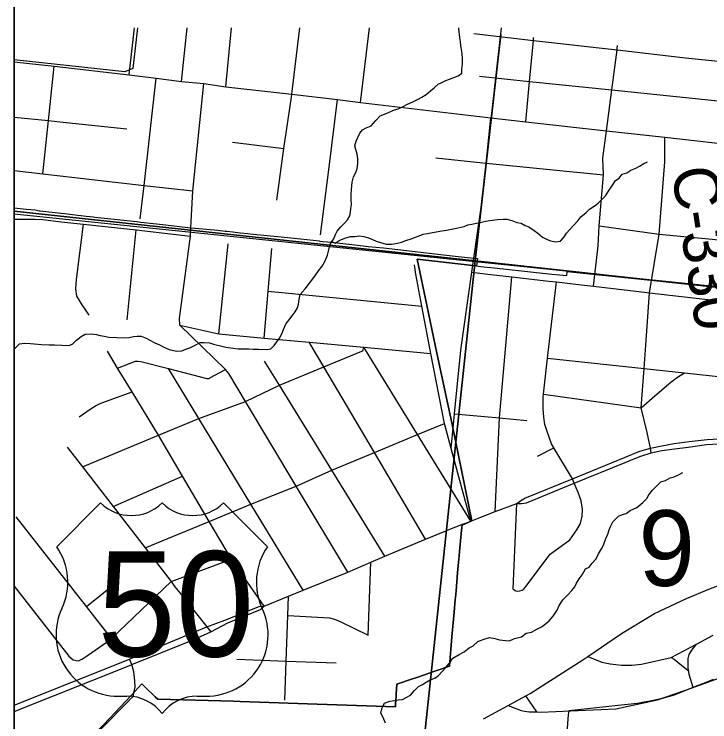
# Model space of a CAD drawing. Extents: x 0 to 34, y 0 to 22.
# Drawn here: x 12.477 to 14.218, y 11.008 to 12.779 of the extents above; entities that cross this region are included whole.
import ezdxf

# ---------------------------------------------------------------- set-up
doc = ezdxf.new("R2010")
doc.units = 0
for name, color, linetype in [('GM_X_Corporation_Text', 7, 'Continuous'), ('GM_X_County_Text', 7, 'Continuous'), ('GM_X_Interstate_Location', 7, 'Continuous'), ('GM_X_Interstate_Route', 7, 'Continuous'), ('GM_X_Rail_Line', 7, 'Continuous'), ('GM_X_Section', 7, 'Continuous'), ('GM_X_State_Route', 7, 'Continuous'), ('GM_X_Unincorporated_Location', 7, 'Continuous'), ('GM_X_US_Shield', 7, 'Continuous'), ('SC_Scratch10', 7, 'Continuous'), ('SH_Data', 7, 'Continuous'), ('SH_Text', 7, 'Continuous')]:
    doc.layers.add(name, color=color, linetype=linetype)

msp = doc.modelspace()

# ---------------------------------------------------------------- linework, layer by layer
at = {"layer": 'GM_X_Corporation_Text'}
for p, q in [((13.5632, 11.4888), (13.6012, 11.5036)), ((12.4767, 11.0338), (12.768, 11.15)), ((12.768, 11.15), (12.7715, 11.1515))]:
    msp.add_line(p, q, dxfattribs=at)
for points in [[(13.7346, 11.5547), (13.7445, 11.5626), (13.7548, 11.5679), (13.874, 11.6165), (14.0042, 11.67), (14.0238, 11.6778), (14.0429, 11.6853), (14.0692, 11.6934), (14.0978, 11.6992), (14.1281, 11.7047), (14.1657, 11.7096), (14.211, 11.7153), (14.2407, 11.7162)], [(13.7346, 11.5547), (13.7461, 11.5547), (13.7591, 11.5568), (13.8783, 11.6054), (14.0062, 11.6577), (14.0258, 11.6655), (14.0449, 11.6731), (14.0712, 11.6812), (14.0973, 11.6872), (14.1294, 11.6916), (14.1632, 11.6956), (14.2098, 11.702), (14.2402, 11.7043), (14.2795, 11.7022), (14.434, 11.6866), (14.5601, 11.6719), (14.574, 11.6623), (14.5961, 11.6595)], [(13.6195, 11.5108), (13.6448, 11.5207), (13.6808, 11.5351), (13.7346, 11.5547)], [(13.6012, 11.5036), (13.6068, 11.5059), (13.6195, 11.5108)], [(12.9509, 11.2255), (12.9689, 11.2335), (13.0115, 11.2563), (13.0935, 11.2896), (13.1025, 11.2974), (13.1637, 11.3229), (13.1998, 11.3379), (13.3119, 11.383), (13.3694, 11.4083), (13.4044, 11.4229), (13.5065, 11.4653), (13.5594, 11.4873), (13.5632, 11.4888)], [(12.7691, 11.1668), (12.9592, 11.2457), (13.0038, 11.2627), (13.0898, 11.2968), (13.1025, 11.2974)], [(12.7715, 11.1515), (12.9167, 11.2102), (12.9509, 11.2255)], [(12.4767, 11.05), (12.7656, 11.1653), (12.7691, 11.1668)]]:
    msp.add_lwpolyline(points, dxfattribs=at)
at = {"layer": 'GM_X_County_Text'}
for points in [[(12.785, 12.7449), (12.774, 12.6436), (12.7539, 12.635), (12.4767, 12.665)], [(16.1151, 11.3544), (16.0246, 11.3833), (15.8221, 11.4993), (15.7149, 11.5927), (15.2921, 11.9184), (15.2304, 11.9627), (15.1482, 11.9832), (14.5755, 12.0621), (12.4767, 12.279)]]:
    msp.add_lwpolyline(points, dxfattribs=at)
at = {"layer": 'GM_X_Interstate_Route'}
for p, q in [((12.8959, 12.6108), (12.9094, 12.7449)), ((13.0063, 12.5979), (13.0204, 12.7449)), ((13.3434, 12.5582), (13.3664, 12.7449)), ((14.1051, 12.4098), (14.105, 12.4713)), ((13.0234, 12.459), (13.152, 12.4429)), ((12.7593, 12.0142), (12.7823, 12.2397)), ((12.989, 11.9795), (13.0126, 12.2048)), ((13.1126, 12.0865), (13.4972, 12.0482)), ((13.8013, 11.8283), (14.0462, 11.7942)), ((13.7862, 11.6734), (13.8271, 11.694)), ((12.7249, 11.5468), (12.8984, 11.6228)), ((13.7255, 11.3401), (13.7346, 11.5547)), ((13.3623, 11.2256), (13.3694, 11.4083)), ((12.6576, 11.2966), (12.7263, 11.3516)), ((13.7847, 11.0331), (13.7573, 11.0733))]:
    msp.add_line(p, q, dxfattribs=at)
for points in [[(13.1337, 12.314), (13.152, 12.4429), (13.1704, 12.5717), (13.1714, 12.579), (13.1917, 12.7449)], [(13.6274, 12.7308), (13.7761, 12.7138), (13.9856, 12.6898), (14.1572, 12.6702), (14.2798, 12.6573), (14.5335, 12.6306), (14.7971, 12.6028), (14.9334, 12.5931), (15.0356, 12.5835)], [(13.757, 12.5097), (13.7665, 12.6111), (13.7761, 12.7138), (13.7767, 12.7206)], [(13.9499, 12.4186), (13.9589, 12.4874), (13.9724, 12.5898), (13.9856, 12.6898), (13.9861, 12.6936), (13.9868, 12.7006)], [(12.5483, 12.3797), (12.5624, 12.5129), (12.5767, 12.6489)], [(12.7923, 12.2668), (12.8017, 12.351), (12.8318, 12.6195)], [(13.6412, 12.624), (13.7665, 12.6111), (13.9724, 12.5898), (14.2948, 12.5565)], [(13.2431, 12.2275), (13.2647, 12.3967), (13.2863, 12.5659)], [(12.4767, 12.5217), (12.5624, 12.5129), (12.5911, 12.5099), (12.7585, 12.4927)], [(13.6225, 12.1337), (13.6454, 12.2955), (13.6578, 12.4067), (13.6603, 12.4297), (13.6693, 12.5201)], [(13.5317, 12.4202), (13.6499, 12.4075), (13.6578, 12.4067), (13.9515, 12.3772)], [(12.4767, 12.3878), (12.5483, 12.3797), (12.8017, 12.351), (12.9238, 12.3372)], [(12.4767, 12.2664), (12.491, 12.2664), (12.5275, 12.2664), (12.5482, 12.2654), (12.5946, 12.2595), (12.6501, 12.2535), (12.7823, 12.2397), (12.9177, 12.224)], [(12.6646, 12.026), (12.6574, 12.0359), (12.6469, 12.0516), (12.6337, 12.074), (12.6311, 12.0924), (12.633, 12.1154), (12.6501, 12.2535)], [(13.1022, 11.9689), (13.1126, 12.0865), (13.122, 12.1926)], [(13.6195, 11.5108), (13.5706, 11.6921), (13.5536, 11.755), (13.5199, 11.9301), (13.4972, 12.0482), (13.4817, 12.1289), (13.4789, 12.1524)], [(13.5706, 11.6921), (13.5764, 11.7522), (13.579, 11.7791), (13.5945, 11.9387), (13.6225, 12.1337)], [(13.6808, 11.5351), (13.6916, 11.7689), (13.722, 12.1222)], [(13.8783, 11.6054), (13.874, 11.6165), (13.8271, 11.694), (13.8217, 11.7038), (13.8095, 11.7376), (13.8052, 11.7526), (13.8025, 11.7704), (13.8003, 11.7924), (13.8005, 11.8214), (13.8013, 11.8283), (13.8117, 11.9186), (13.8336, 12.1092)], [(14.0712, 11.6812), (14.0692, 11.6934), (14.0609, 11.7324), (14.0462, 11.7942), (14.0531, 11.8925), (14.0572, 11.9506), (14.0666, 12.0822)], [(12.8917, 12.0007), (12.989, 11.9795), (13.1022, 11.9689), (13.2152, 11.9584), (13.3516, 11.9458), (13.5199, 11.9301)], [(13.5065, 11.4653), (13.3784, 11.6821), (13.2518, 11.8965), (13.2152, 11.9584)], [(12.6476, 11.6468), (12.838, 11.7256), (12.9389, 11.7673), (13.0557, 11.8104), (13.1408, 11.8507), (13.2518, 11.8965), (13.347, 11.9357), (13.3492, 11.9372), (13.3504, 11.9396), (13.3516, 11.9458)], [(13.6195, 11.5108), (13.4864, 11.727), (13.3516, 11.9458)], [(13.1025, 11.2974), (13.0203, 11.4155), (12.9647, 11.51), (12.8984, 11.6228), (12.838, 11.7256), (12.7719, 11.8339), (12.7354, 11.8938), (12.71, 11.9356)], [(12.7354, 11.8938), (12.7804, 11.9108), (12.7861, 11.9111), (12.794, 11.9102), (12.8628, 11.8926), (12.9591, 11.8679), (12.9637, 11.8678), (12.9667, 11.8695), (13.006, 11.8899)], [(13.4044, 11.4229), (13.272, 11.6378), (13.1408, 11.8507), (13.1035, 11.9112)], [(13.8117, 11.9186), (14.0531, 11.8925), (14.1543, 11.8816), (14.4006, 11.855)], [(13.1998, 11.3379), (13.0689, 11.5533), (12.9389, 11.7673), (12.8628, 11.8926)], [(14.0462, 11.7942), (14.0801, 11.8246), (14.1199, 11.8582), (14.1367, 11.8709), (14.1543, 11.8816)], [(12.6391, 11.7714), (12.6691, 11.7921), (12.6805, 11.7991), (12.692, 11.8046), (12.6958, 11.8065), (12.7719, 11.8339)], [(13.579, 11.7791), (13.6916, 11.7689), (13.7595, 11.7627)], [(12.8048, 11.4434), (12.9647, 11.51), (13.0689, 11.5533), (13.1822, 11.5982), (13.272, 11.6378), (13.3784, 11.6821), (13.4864, 11.727), (13.5536, 11.755)], [(12.6095, 11.6961), (12.6476, 11.6468), (12.7249, 11.5468), (12.8048, 11.4434), (12.87, 11.3592), (12.8788, 11.3465), (12.8913, 11.3309)], [(13.7255, 11.3401), (13.7323, 11.3361), (13.7372, 11.3352), (13.7421, 11.3359), (13.7478, 11.3379), (13.7502, 11.3393), (13.7525, 11.3407), (13.7576, 11.347), (13.8184, 11.4279), (13.867, 11.4639), (13.885, 11.4888), (13.8939, 11.5047), (13.8986, 11.5229), (13.8994, 11.5406), (13.896, 11.5614), (13.8881, 11.5825), (13.8783, 11.6054)], [(12.7206, 11.2165), (12.6576, 11.2966), (12.4814, 11.521)], [(12.4767, 11.3482), (12.6134, 11.1724), (12.6246, 11.1638), (12.6318, 11.1614), (12.6374, 11.1613), (12.6464, 11.1654), (12.6505, 11.1678), (12.6603, 11.1746), (12.7091, 11.2086), (12.7206, 11.2165), (12.87, 11.3592), (13.0203, 11.4155)], [(13.6514, 11.0161), (13.7128, 11.0492), (13.7573, 11.0733), (13.7681, 11.0791), (13.8997, 11.1638), (13.9121, 11.1721), (13.9967, 11.2294), (14.079, 11.2794), (14.1596, 11.3172), (14.2149, 11.3407), (14.2369, 11.3483), (14.2833, 11.3579), (14.2933, 11.36)], [(12.8913, 11.3309), (12.9592, 11.2457), (12.9689, 11.2335)], [(13.154, 11.0629), (13.1577, 11.1605), (13.1619, 11.2747), (13.1637, 11.3229)], [(13.1619, 11.2747), (13.266, 11.2687), (13.2788, 11.2654), (13.2946, 11.2582), (13.3623, 11.2256)], [(13.9121, 11.1721), (13.9474, 11.1574), (13.9681, 11.1533), (13.9967, 11.1503), (14.0228, 11.1501), (14.0469, 11.1523), (14.1208, 11.1693), (14.1843, 11.2029), (14.2261, 11.2253)], [(14.1758, 11.094), (14.1664, 11.127), (14.1652, 11.1341), (14.1637, 11.143), (14.1632, 11.159), (14.1637, 11.1672), (14.1658, 11.1764), (14.1726, 11.1875), (14.1843, 11.2029)], [(13.0338, 11.165), (13.1577, 11.1605), (13.2827, 11.1559)], [(14.1208, 11.1693), (14.1281, 11.1655), (14.1599, 11.1396), (14.1652, 11.1341)], [(13.7128, 11.0492), (13.7453, 11.037), (13.7539, 11.0349), (13.7657, 11.0335), (13.7847, 11.0331), (13.7945, 11.0329), (13.9823, 11.0411), (14.0868, 11.0632), (14.1758, 11.094), (14.1801, 11.0955), (14.2544, 11.1228)]]:
    msp.add_lwpolyline(points, dxfattribs=at)
at = {"layer": 'GM_X_Rail_Line'}
for points in [[(12.4767, 12.295), (12.4843, 12.2942), (12.5069, 12.2917), (12.5182, 12.2905), (12.5295, 12.2893), (12.539, 12.2876), (12.5421, 12.287), (12.5482, 12.2863), (12.5485, 12.2863), (12.5872, 12.2819), (12.5937, 12.2812), (12.6027, 12.2802), (12.623, 12.2779), (12.6569, 12.2742), (12.6666, 12.2731), (12.6753, 12.2721), (12.6787, 12.2717), (12.7272, 12.2662), (12.7833, 12.2601), (12.7927, 12.2591), (12.8022, 12.258), (12.8553, 12.2522), (12.9115, 12.2458), (12.9292, 12.2441), (12.9297, 12.2441), (12.9861, 12.2384), (13.0049, 12.2365), (13.0096, 12.236), (13.0238, 12.2345), (13.0427, 12.2325), (13.0613, 12.2305), (13.0673, 12.2298), (13.1181, 12.2245), (13.137, 12.2226), (13.1935, 12.2168), (13.2407, 12.212), (13.2406, 12.2115), (13.249, 12.2107), (13.2605, 12.2096), (13.2609, 12.2095), (13.3068, 12.2044), (13.3432, 12.2004), (13.3629, 12.1983), (13.4007, 12.1943), (13.58, 12.174), (13.627, 12.1688), (13.6361, 12.1677), (13.6341, 12.1492), (13.6245, 12.1503), (13.4856, 12.1662), (13.5096, 12.0512), (13.5348, 11.9309), (13.5723, 11.7563), (13.6225, 11.5116), (13.5976, 11.5006), (13.5964, 11.4878), (13.5915, 11.4348), (13.5896, 11.4145), (13.5891, 11.4087), (13.589, 11.4077), (13.5866, 11.3809), (13.5826, 11.3361), (13.5811, 11.3195), (13.5807, 11.3148), (13.5778, 11.2828), (13.5723, 11.2212), (13.566, 11.1476), (13.5346, 11.1371), (13.5267, 11.1344), (13.5059, 11.1265), (13.4823, 11.1188), (13.4712, 11.1152), (13.4345, 11.1024), (13.4328, 11.0786), (13.4324, 11.0722), (13.4312, 11.0533), (13.4308, 11.0457), (13.3586, 11.0482), (13.2351, 11.0525), (13.0422, 11.0592), (13.0256, 11.0597), (12.8363, 11.0649), (12.8299, 11.0711), (12.8049, 11.0951), (12.7966, 11.1032), (12.7686, 11.0737), (12.7167, 11.0186), (12.6604, 10.9594)], [(12.6604, 10.9594), (12.7167, 11.0186), (12.7686, 11.0737), (12.7966, 11.1032), (12.8049, 11.0951), (12.8299, 11.0711), (12.8363, 11.0649), (13.0256, 11.0597), (13.0422, 11.0592), (13.2351, 11.0525), (13.3586, 11.0482), (13.4308, 11.0457), (13.4312, 11.0533), (13.4324, 11.0722), (13.4328, 11.0786), (13.4345, 11.1024), (13.4712, 11.1152), (13.4823, 11.1188), (13.5059, 11.1265), (13.5267, 11.1344), (13.5346, 11.1371), (13.566, 11.1476), (13.566, 11.1479), (13.5723, 11.2212), (13.5778, 11.2828), (13.5807, 11.3148), (13.5811, 11.3195), (13.5826, 11.3361), (13.5866, 11.3809), (13.589, 11.4077), (13.5891, 11.4087), (13.5896, 11.4145), (13.5915, 11.4348), (13.5964, 11.4878), (13.5976, 11.5006), (13.6225, 11.5116), (13.5723, 11.7563), (13.5348, 11.9309), (13.5096, 12.0512), (13.4856, 12.1662), (13.6245, 12.1503), (13.6341, 12.1492), (13.6438, 12.1482), (13.6784, 12.1445), (13.7838, 12.1332), (13.8224, 12.1291), (13.8411, 12.1271), (13.8598, 12.1251), (13.8609, 12.1354), (14.0776, 12.1125), (14.3786, 12.0807)], [(14.2259, 11.114), (14.2058, 11.1063), (14.1797, 11.0963), (14.1284, 11.0752), (14.1138, 11.0708), (14.0982, 11.0663), (14.0769, 11.0615), (14.0537, 11.0572), (14.0365, 11.0544), (13.988, 11.0488), (13.8647, 11.0356), (13.8636, 11.0258), (13.8597, 10.9815)]]:
    msp.add_lwpolyline(points, dxfattribs=at)
at = {"layer": 'GM_X_Section'}
for points in [[(12.9757, 11.9536), (12.9968, 11.9489), (13.0066, 11.9463), (13.0247, 11.9432), (13.0375, 11.9419), (13.0482, 11.9415), (13.0641, 11.9416), (13.0748, 11.9411), (13.0884, 11.9413), (13.1097, 11.9404), (13.1189, 11.9416), (13.1276, 11.9504), (13.1404, 11.9681), (13.1462, 11.9792), (13.1504, 11.9905), (13.157, 12.0039), (13.1642, 12.0135), (13.1723, 12.0245), (13.1803, 12.0341), (13.186, 12.0445), (13.1886, 12.0535), (13.1899, 12.0656), (13.1926, 12.0777), (13.2053, 12.0916), (13.2158, 12.1064), (13.2238, 12.1174), (13.231, 12.1263), (13.2383, 12.1374), (13.2479, 12.1491), (13.2552, 12.1617), (13.2611, 12.176), (13.2638, 12.1865), (13.2657, 12.1971), (13.2692, 12.2068), (13.2764, 12.2171), (13.2798, 12.2261), (13.2855, 12.2365), (13.2943, 12.2468), (13.303, 12.2556), (13.3109, 12.2644), (13.3167, 12.2748), (13.3186, 12.2838), (13.3197, 12.2929), (13.3208, 12.3027), (13.3205, 12.3149), (13.3204, 12.3294), (13.3219, 12.3498), (13.323, 12.3589), (13.3259, 12.3725), (13.3324, 12.3844), (13.335, 12.3934), (13.337, 12.4055), (13.3368, 12.4176), (13.3349, 12.4291), (13.3316, 12.4407), (13.3297, 12.4499), (13.3324, 12.4619), (13.3415, 12.4813), (13.3487, 12.4901), (13.358, 12.4951), (13.3704, 12.4999), (13.3816, 12.5131), (13.3927, 12.5248), (13.4081, 12.531), (13.4282, 12.5401), (13.4374, 12.5427), (13.4483, 12.5476), (13.4607, 12.5539), (13.4746, 12.5602), (13.4878, 12.5665), (13.4971, 12.5714), (13.508, 12.5786), (13.5183, 12.5873), (13.5277, 12.5952), (13.5379, 12.6039), (13.5472, 12.6081), (13.5573, 12.613), (13.5665, 12.6164), (13.5773, 12.6205), (13.5882, 12.6254), (13.5975, 12.6319), (13.5972, 12.6418), (13.5985, 12.6554), (13.599, 12.6698), (13.5974, 12.6866), (13.5949, 12.7004), (13.5938, 12.7111), (13.5919, 12.7211), (13.5897, 12.7424), (13.5894, 12.7449)], [(13.2715, 12.2102), (13.2798, 12.2064), (13.2899, 12.2128), (13.3046, 12.219), (13.3184, 12.223), (13.3291, 12.2233), (13.3413, 12.2243), (13.3519, 12.2231), (13.3631, 12.2196), (13.3736, 12.2154), (13.3826, 12.2112), (13.4081, 12.2041), (13.421, 12.2035), (13.4363, 12.2059), (13.4463, 12.2086), (13.4571, 12.2127), (13.4702, 12.2174), (13.481, 12.2216), (13.4903, 12.225), (13.5003, 12.2284), (13.511, 12.2302), (13.524, 12.2327), (13.547, 12.2371), (13.5585, 12.2389), (13.5883, 12.2445), (13.6029, 12.2484), (13.6122, 12.2518), (13.6221, 12.2537), (13.6337, 12.2563), (13.6428, 12.2582), (13.6559, 12.2614), (13.6674, 12.2632), (13.6865, 12.2655), (13.7002, 12.2664), (13.7093, 12.2661), (13.7221, 12.2632), (13.7348, 12.2582), (13.7454, 12.2562), (13.7558, 12.2504), (13.7648, 12.247), (13.7781, 12.2381), (13.7877, 12.2316), (13.7987, 12.2213), (13.8092, 12.2163), (13.8189, 12.2121), (13.8325, 12.21), (13.8439, 12.211), (13.8535, 12.222), (13.8591, 12.2309), (13.8671, 12.2405), (13.887, 12.2625), (13.895, 12.272), (13.9083, 12.2829), (13.917, 12.2916), (13.9279, 12.2988), (13.9381, 12.3067), (13.9476, 12.3155), (13.9563, 12.325), (13.966, 12.339), (13.9741, 12.3516), (13.9814, 12.3627), (13.9908, 12.3692), (13.9987, 12.3787), (14.0103, 12.382), (14.0204, 12.3892), (14.0328, 12.394), (14.0421, 12.399), (14.0522, 12.4054), (14.0615, 12.4096)], [(12.4767, 11.941), (12.49, 11.954), (12.5023, 11.9558), (12.5174, 11.9552), (12.5265, 11.954), (12.5455, 11.9525), (12.5652, 11.9517), (12.5781, 11.9519), (12.6145, 11.9504), (12.6238, 11.9546), (12.6325, 11.9633), (12.6443, 11.9727), (12.6544, 11.9784), (12.6696, 11.9793), (12.6825, 11.978), (12.6923, 11.9753), (12.7021, 11.9734), (12.7134, 11.9714), (12.7536, 11.9697), (12.7643, 11.97), (12.775, 11.9726), (12.7842, 11.9737), (12.7948, 11.9733), (12.8075, 11.9682), (12.8165, 11.9633), (12.8291, 11.9567), (12.8403, 11.9516), (12.85, 11.9467), (12.8649, 11.94), (12.883, 11.9362), (12.896, 11.9364), (12.906, 11.9413), (12.916, 11.9447), (12.93, 11.951), (12.9424, 11.9573), (12.9515, 11.9577), (12.9652, 11.9571), (12.9757, 11.9536)], [(13.9893, 11.5229), (13.9994, 11.5271), (14.0086, 11.5298), (14.0187, 11.5369), (14.035, 11.5446), (14.0499, 11.5569), (14.0602, 11.5671), (14.0651, 11.5761), (14.074, 11.5879), (14.0842, 11.5981), (14.0953, 11.609), (14.1068, 11.6124), (14.1185, 11.6187), (14.1285, 11.6213), (14.1409, 11.6277), (14.1502, 11.6326)], [(13.4057, 11.0051), (13.4002, 11.019), (13.3945, 11.0299), (13.3981, 11.0442), (13.4039, 11.0546), (13.417, 11.0601), (13.4285, 11.0619), (13.4376, 11.063), (13.4483, 11.0641), (13.4592, 11.0698), (13.4685, 11.0747), (13.4781, 11.0857), (13.4884, 11.0967), (13.4984, 11.1016), (13.5078, 11.1073), (13.5179, 11.1137), (13.5295, 11.1178), (13.5389, 11.1242), (13.5563, 11.1433), (13.5659, 11.155), (13.5748, 11.1676), (13.5903, 11.1768), (13.6027, 11.1832), (13.6153, 11.1933), (13.6254, 11.1982), (13.6372, 11.2091), (13.6503, 11.2146), (13.6665, 11.2193), (13.6793, 11.2172), (13.6913, 11.2137), (13.7065, 11.2115), (13.7163, 11.2111), (13.7287, 11.2167), (13.7464, 11.2213), (13.7581, 11.2299), (13.7711, 11.2324), (13.7844, 11.2402), (13.7983, 11.2465), (13.8156, 11.261), (13.8259, 11.2727), (13.8356, 11.2875), (13.8407, 11.2995), (13.8496, 11.3136), (13.8614, 11.3252), (13.8725, 11.3369), (13.8798, 11.3465), (13.8839, 11.3555), (13.8904, 11.3659), (13.8984, 11.3762), (13.9066, 11.391), (13.9159, 11.3952), (13.9231, 11.4056), (13.9334, 11.4165), (13.9392, 11.4285), (13.9466, 11.4411), (13.9515, 11.4508), (13.9575, 11.4672), (13.9624, 11.4777), (13.9659, 11.4889), (13.9701, 11.4987), (13.9751, 11.5091), (13.9893, 11.5229)]]:
    msp.add_lwpolyline(points, dxfattribs=at)
at = {"layer": 'GM_X_State_Route'}
for p, q in [((12.7642, 12.6273), (12.7778, 12.7449)), ((12.9238, 12.3372), (12.9517, 12.6057))]:
    msp.add_line(p, q, dxfattribs=at)
for points in [[(12.4767, 12.6604), (12.5767, 12.6489), (12.7642, 12.6273), (12.8318, 12.6195), (12.8959, 12.6108), (12.9517, 12.6057), (13.0063, 12.5979), (13.1714, 12.579), (13.2863, 12.5659), (13.3434, 12.5582), (13.6693, 12.5201), (13.757, 12.5097), (13.9589, 12.4874), (14.105, 12.4713), (14.3109, 12.4486)], [(12.9177, 12.224), (12.9184, 12.2299), (12.9238, 12.3372)], [(12.8917, 12.0007), (12.8905, 12.0181), (12.9177, 12.224)], [(13.3119, 11.383), (13.1822, 11.5982), (13.0557, 11.8104), (13.0143, 11.8801), (13.006, 11.8899), (12.8917, 12.0007)], [(12.7652, 11.0624), (12.7665, 11.0638), (12.7737, 11.0711), (12.7754, 11.075), (12.7766, 11.0806), (12.7792, 11.0953), (12.779, 11.1105), (12.7766, 11.1333), (12.7715, 11.1515), (12.7656, 11.1653)], [(12.4767, 10.7672), (12.5, 10.7912), (12.6146, 10.9093), (12.6859, 10.9828), (12.687, 10.9839), (12.6926, 10.9895), (12.7652, 11.0624)]]:
    msp.add_lwpolyline(points, dxfattribs=at)
at = {"layer": 'GM_X_Unincorporated_Location'}
for points in [[(15.746, 13.2113), (15.6206, 11.9442), (13.6304, 12.1624), (13.6962, 12.7449)], [(13.6943, 12.7285), (13.6304, 12.1624), (12.4767, 12.2866)], [(12.4767, 12.2866), (13.6304, 12.1624), (13.4319, 10.2995)], [(14.0666, 10.3945), (14.0458, 10.3825), (13.9845, 10.3505), (13.9346, 10.3213), (13.9077, 10.3006), (13.8785, 10.2823), (13.8449, 10.2732), (13.8023, 10.2627), (13.7522, 10.257), (13.658, 10.2476), (13.6011, 10.2428), (13.5739, 10.2434), (13.519, 10.2628), (13.4606, 10.2973), (13.4319, 10.2995), (13.6304, 12.1624), (15.6206, 11.9442)]]:
    msp.add_lwpolyline(points, dxfattribs=at)
at = {"layer": 'GM_X_US_Shield'}
for p, q in [((12.6931, 11.5561), (12.5833, 11.4463)), ((13.1106, 11.4463), (13.0007, 11.5561)), ((12.7371, 11.0727), (12.759, 11.0727)), ((12.9348, 11.0727), (12.9568, 11.0727))]:
    msp.add_line(p, q, dxfattribs=at)
for centre, radius, start, end in [((12.77, 11.6346), 0.1099, 225.573, 314.427), ((12.9238, 11.6346), 0.1099, 225.573, 314.427), ((12.4573, 11.358), 0.1538, 334.5471, 35.0009), ((13.2366, 11.358), 0.1538, 144.9991, 205.4529), ((12.7353, 11.2265), 0.1538, 154.8319, 270.6383), ((12.9585, 11.2265), 0.1538, 269.3617, 25.1681), ((12.759, 10.9629), 0.1099, 36.8699, 90), ((12.9348, 10.9629), 0.1099, 90, 143.1301)]:
    msp.add_arc(centre, radius, start, end, dxfattribs=at)
at = {"layer": 'SC_Scratch10'}
for p, q in [((13.9266, 12.0985), (13.9374, 12.1918)), ((13.6225, 12.1337), (13.6623, 12.1291))]:
    msp.add_line(p, q, dxfattribs=at)
for points in [[(13.9374, 12.1918), (13.9382, 12.1993), (13.9411, 12.2494), (13.9515, 12.3772), (13.9499, 12.4186)], [(14.0666, 12.0822), (14.091, 12.2292), (14.1051, 12.4098)], [(13.9411, 12.2494), (14.091, 12.2292), (14.3473, 12.205), (14.476, 12.1928), (14.4928, 12.1907), (14.7577, 12.1567), (14.769, 12.1553), (14.7767, 12.1543)], [(13.6623, 12.1291), (13.722, 12.1222), (13.815, 12.1114)], [(13.815, 12.1114), (13.8336, 12.1092), (13.8894, 12.1028)], [(13.8894, 12.1028), (13.9266, 12.0985), (14.0466, 12.0845)], [(14.0466, 12.0845), (14.0666, 12.0822), (14.3511, 12.0492)]]:
    msp.add_lwpolyline(points, dxfattribs=at)
at = {"layer": 'SH_Data'}
msp.add_line((12.4767, 14.6808), (12.4767, 7.6808), dxfattribs=at)
at = {"layer": 'SH_Text'}
msp.add_line((12.4767, 7.6808), (12.4767, 14.6808), dxfattribs=at)

# ---------------------------------------------------------------- texts
at = {"layer": 'GM_X_Corporation_Text'}
msp.add_text('C-330', height=0.11364, rotation=278.7879, dxfattribs=at).set_placement((14.1211, 12.3908))
at = {"layer": 'GM_X_Interstate_Location'}
msp.add_text('9', height=0.1894, rotation=0, dxfattribs=at).set_placement((14.0394, 11.3484))
at = {"layer": 'GM_X_US_Shield'}
msp.add_text('50', height=0.26367, dxfattribs=at).set_placement((12.6851, 11.1716))

doc.saveas('drawing.dxf')
